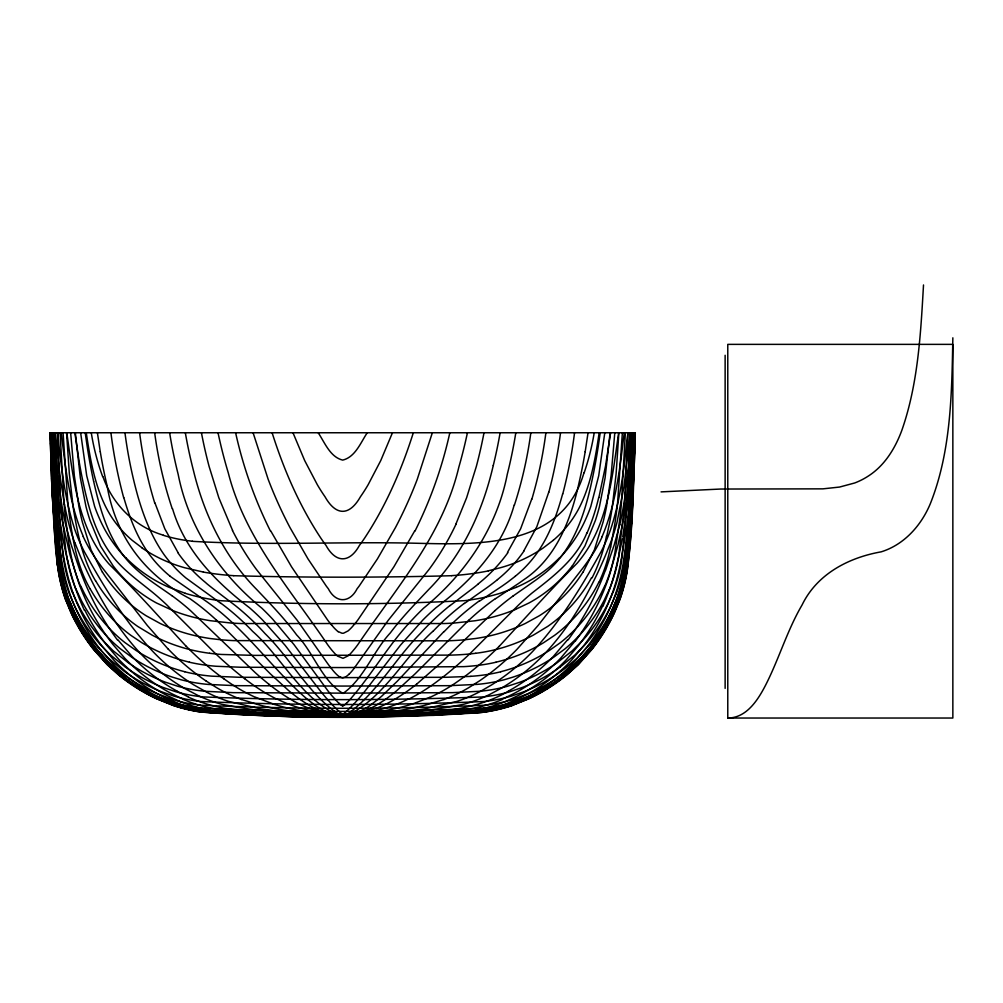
<?xml version="1.0" encoding="UTF-8"?>
<svg xmlns="http://www.w3.org/2000/svg" width="1003" height="1003" viewBox="0 0 1003 1003"><rect width="100%" height="100%" fill="white"/><g stroke="black" fill="none" stroke-linecap="round" stroke-linejoin="round"><path stroke-width="1.5" d="M952.85 337.81C951.759 393.552 951.22 451.325 930.257 503.87C921.143 525.585 904.154 544.717 881.186 551.838C848.601 557.605 817.069 573.967 802.087 604.947C786.991 630.674 778.804 659.648 765.126 686.077C757.516 700.608 746.207 718.023 727.777 718.035L727.777 344.368L952.85 344.368L952.85 718.035L727.777 718.035M632.956 432.757C631.577 477.716 631.526 522.939 625.458 567.573A153.309 153.309 0 0 1 618.061 596.121M634.673 432.757C633.307 478.444 633.181 524.356 627.276 569.742M631.627 432.757C630.185 477.278 629.997 522.074 623.565 566.231A150.513 150.513 0 0 1 616.018 594.252M634.636 452.629L635.1 432.757L631.514 505.688L625.045 565.015A182.722 182.722 0 0 1 615.629 601.461L610.275 613.686A190.282 190.282 0 0 1 587.52 650.433L574.28 665.328L563.222 675.383M635.238 432.757L631.94 510.151L626.336 566.883M634.761 452.88L631.815 519.103L627.076 568.764A167.626 167.626 0 0 1 619.102 600.559L613.924 612.971A182.985 182.985 0 0 1 591.193 650.069L577.828 665.052L566.632 675.132A175.136 175.136 0 0 1 529.534 698.427L512.734 705.134M625.358 432.757L621.384 503.895A634.661 634.661 0 0 1 620.03 517.36L614.776 553.731M634.56 432.757L630.373 506.841A704.407 704.407 0 0 1 628.843 522.35L623.227 563.26A227.857 227.857 0 0 1 619.089 582.254L618.726 583.52A175.061 175.061 0 0 1 612.695 601.637M622.374 432.757L617.547 503.205A497.062 497.062 0 0 1 614.764 524.268L610.689 547.061M633.269 432.757L629.069 492.297L622.738 536.944M923.512 284.965C920.679 333.899 918.134 383.936 901.747 430.588C895.19 448.228 884.847 465.267 868.786 475.748A69.897 69.897 0 0 1 854.732 482.97L839.549 487.057L822.924 488.85L720.681 489.038L661.052 491.884M618.876 432.757L616.093 473.943L612.281 507.067A375.072 375.072 0 0 1 609.511 523.127L606.79 536.016M632.454 432.757L629.47 473.278L626.148 502.791A418.815 418.815 0 0 1 623.59 519.153L617.973 545.03L609.987 573.49A230.301 230.301 0 0 1 575.496 640.904M614.789 432.757L611.128 475.51L606.489 506.741A279.837 279.837 0 0 1 603.116 521.924L594.353 549.97L583.006 572.287M631.414 432.757L628.643 466.169L624.756 497.989A347.577 347.577 0 0 1 619.779 524.745M610.087 432.757L605.072 477.955L599.455 506.565A205.126 205.126 0 0 1 595.343 520.557L584.887 546.046L572.437 565.792M604.796 432.757L598.728 475.723L590.817 506.39A148.206 148.206 0 0 1 585.815 518.927A131.581 131.581 0 0 1 559.586 558.007M624.23 432.757C619.954 467.824 616.093 503.744 602.113 536.542M618.663 432.757C612.056 477.629 607.968 527.402 577.164 563.184C550.283 590.09 524.857 618.349 499.181 646.396M610.614 432.757L605.549 465.856L598.866 497.588M600.208 432.757L598.277 446.222M588.046 432.757L585.188 451.739M599.18 432.757C595.431 457.807 591.206 483.283 580.01 506.239A108.023 108.023 0 0 1 553.154 540.416M626.687 568.739C632.567 523.691 632.605 478.105 633.959 432.757L631.288 481.152L628.279 513.787A564.426 564.426 0 0 1 625.759 532.769L621.346 559.185M618.5 558.019L624.53 504.547L627.865 432.757C624.305 465.066 621.083 497.789 610.827 528.807A167.539 167.539 0 0 1 601.098 551.7C581.389 587.106 560.05 622.224 532.204 651.912A214.68 214.68 0 0 1 491.62 684.899L481.152 690.979A147.566 147.566 0 0 1 456.904 701.423L425.046 708.795A349.796 349.796 0 0 1 407.13 711.403C364.34 716.568 321.085 716.593 278.307 711.39A349.796 349.796 0 0 1 260.391 708.795L228.546 701.398A146.074 146.074 0 0 1 207.834 692.822L193.817 684.899A214.68 214.68 0 0 1 153.258 651.887C125.337 622.274 104.074 587.081 84.34 551.7A167.539 167.539 0 0 1 74.561 528.819C64.48 497.764 60.97 465.104 57.685 432.757M622.424 538.611L617.936 560.138M619.741 524.732L614.262 544.767L605.499 570.481M493.263 465.467C482.694 511.342 462.195 555.687 428.82 589.413C415.53 603.48 401.94 617.359 390.33 632.893C373.091 651.448 363.901 678.793 343.013 693.437C321.875 680.786 313.575 652.451 296.65 634.924C284.639 618.625 270.534 604.069 256.618 589.413C224.622 556.991 204.211 514.84 193.529 470.846A476.789 476.789 0 0 1 185.329 432.757M432.343 432.757L417.248 479.346A440.355 440.355 0 0 1 395.445 527.616L377.429 558.909L359.124 586.141A145.36 145.36 0 0 1 357.106 588.748C349.708 603.33 335.729 603.304 328.332 588.748A145.36 145.36 0 0 1 326.314 586.128L307.996 558.909L290.005 527.603A440.355 440.355 0 0 1 268.177 479.346L253.095 432.757M562.658 493.84C557.004 514.376 549.707 534.812 537.483 552.415A117.99 117.99 0 0 1 515.203 576.324M548.704 492.272L536.831 526.725L523.792 550.948M615.754 582.756L614.212 587.745A182.019 182.019 0 0 1 609.072 601.762L605.574 609.648A202.042 202.042 0 0 1 583.821 645.581L571.234 660.488A166.473 166.473 0 0 1 560.715 670.706A179.926 179.926 0 0 1 521.585 697.148L505.637 704.081M531.665 499.243L520.632 528.769L507.493 552.44M413.324 432.757C401.639 469.667 386.042 505.612 364.691 537.997A171.764 171.764 0 0 1 359.425 545.419C349.633 563.26 335.804 563.272 326.013 545.419A171.764 171.764 0 0 1 320.759 537.997C299.383 505.612 283.799 469.667 272.114 432.757M514.175 505.061C502.139 548.165 470.946 581.439 436.054 607.642A246.274 246.274 0 0 0 422.84 620.042L400.373 645.268L365.105 690.942A251.339 251.339 0 0 1 354.749 703.053L353.244 704.645A143.015 143.015 0 0 1 349.42 708.557L344.581 713.008A22.467 22.467 0 0 1 342.838 714.337M619.892 598.854L614.826 611.228A176.879 176.879 0 0 1 592.121 648.026L578.718 662.845L567.472 672.775A172.917 172.917 0 0 1 530.111 695.618L513.16 702.125M392.461 432.757L380.739 460.603L368.201 484.599A171.939 171.939 0 0 1 360.453 496.736C349.433 516.156 335.992 516.194 324.997 496.723A171.939 171.939 0 0 1 317.261 484.587L304.699 460.603L292.976 432.757M583.997 472.689C561.254 551.512 471.071 544.303 406.829 543.037C335.366 541.796 263.739 545.469 192.375 541.319M619.302 597.638L614.237 609.887A173.87 173.87 0 0 1 591.557 646.271L578.167 660.889L566.933 670.681A171.714 171.714 0 0 1 529.571 693.148L512.596 699.517M618.011 596.108L612.933 608.182A170.748 170.748 0 0 1 590.278 643.951M617.61 601.06L612.444 613.435A186.37 186.37 0 0 1 589.701 650.445L576.386 665.403L565.253 675.495A176.227 176.227 0 0 1 528.418 698.89L511.768 705.661M615.967 594.24L610.865 606.063A166.837 166.837 0 0 1 585.075 644.653L574.92 654.997L559.875 667.233M612.695 601.637L609.272 609.674A195.322 195.322 0 0 1 587.595 646.17L574.895 661.29A163.903 163.903 0 0 1 564.25 671.621A178.145 178.145 0 0 1 524.481 698.188L508.258 705.084A149.547 149.547 0 0 1 477.064 712.406C386.92 718.863 295.91 719.164 205.791 712.105A147.792 147.792 0 0 1 177.167 705.122M613.109 591.983L607.956 603.48A163.339 163.339 0 0 1 582.216 640.892L572.136 650.897L557.192 662.72A168.128 168.128 0 0 1 520.055 682.165L507.468 686.278A160.731 160.731 0 0 1 480.136 691.243L452.366 692.659L342.713 693.136L233.072 692.659L205.289 691.293A160.731 160.731 0 0 1 177.957 686.328L165.382 682.178A168.128 168.128 0 0 1 128.246 662.72L113.301 650.897L103.209 640.892A163.339 163.339 0 0 1 77.494 603.467M609.373 589.288L604.157 600.358A159.54 159.54 0 0 1 578.468 636.316L575.258 639.601A143.793 143.793 0 0 1 564.915 648.903L553.681 657.216A166.435 166.435 0 0 1 512.759 677.201L504.446 679.683A164.906 164.906 0 0 1 477.24 684.372L449.52 685.676L342.713 686.065L235.918 685.676L208.185 684.422A164.906 164.906 0 0 1 180.979 679.733L172.679 677.213A166.435 166.435 0 0 1 131.757 657.203L120.523 648.903A143.793 143.793 0 0 1 110.18 639.601L106.957 636.316M455.901 524.093L466.621 497.751L476.325 466.483A487.057 487.057 0 0 0 484.01 432.757M604.659 586.065L601.248 593.099A154.349 154.349 0 0 1 570.531 633.909M586.843 533.007C576.336 559.022 553.543 576.274 532.167 592.923A275.135 275.135 0 0 0 518.739 604.822L470.043 653.58A409.274 409.274 0 0 1 445.457 675.094L442.862 677.1M598.816 582.241L597.136 585.551A148.983 148.983 0 0 1 564.689 627.063A138.013 138.013 0 0 1 554.646 635.288L543.764 642.597A164.931 164.931 0 0 1 500.021 661.165L495.983 662.206M414.766 530.813L393.903 566.795L358.058 619.691A133.625 133.625 0 0 1 354.485 624.292M367.248 432.757C360.716 442.486 355.325 457.092 342.713 460.101C330.112 457.092 324.721 442.486 318.189 432.757M575.333 640.779L560.677 658.156A183.775 183.775 0 0 1 514.389 693.274L502.29 699.229M567.773 639.563L553.355 656.451A189.692 189.692 0 0 1 508.559 691.029M590.278 643.964L576.913 658.294L565.705 667.898A169.958 169.958 0 0 1 524.18 691.631L511.492 696.069A155.014 155.014 0 0 1 484.073 701.498C390.004 705.56 295.434 705.397 201.352 701.548A155.014 155.014 0 0 1 173.933 696.12L161.245 691.644A170.548 170.548 0 0 1 123.657 670.844L108.525 658.294L98.319 647.687A170.109 170.109 0 0 1 72.529 608.169L67.427 596.108A157.81 157.81 0 0 1 59.29 562.395L55.077 511.354L52.482 432.757M432.769 631.376C402.654 658.896 382.807 700.357 343.891 716.919C303.345 703.692 283.373 658.495 252.656 631.376A250.161 250.161 0 0 0 221.099 603.33M349.395 673.853L349.947 673.289A62.487 62.487 0 0 0 353.495 669.177L388.186 620.368L429.058 569.428A268.566 268.566 0 0 0 456.026 524.155M443.928 631.551L397.401 681.125L381.967 695.944A169.632 169.632 0 0 1 375.774 701.097L370.471 705.034M346.524 703.366C370.659 677.213 387.672 645.268 412.421 619.553A273.28 273.28 0 0 1 423.68 608.094C465.354 574.042 496.811 527.866 507.267 474.344A469.755 469.755 0 0 0 515.805 432.757M469.178 619.854L415.016 673.916L396.636 690.766A176.189 176.189 0 0 1 382.996 701.059L376.313 705.209M494.993 610.576L441.257 662.532L416.822 684.021M553.142 540.404L543.162 548.002A145.222 145.222 0 0 1 500.434 567.723L488.348 570.807M497.501 579.634L493.902 582.492A258.21 258.21 0 0 1 486.618 587.921L464.452 603.467M515.216 576.349L507.794 582.053A264.378 264.378 0 0 1 500.334 587.294L479.421 601.186M450.084 605.599L473.128 588.097A274.308 274.308 0 0 0 478.393 583.859M513.185 595.932L535.665 580.185A222.327 222.327 0 0 0 541.156 576.048C572.889 553.129 585.263 513.611 592.71 477.002A582.229 582.229 0 0 0 598.264 446.222M495.495 598.703L518.476 583.52A231.956 231.956 0 0 0 524.118 579.533C556.878 557.518 571.334 518.363 579.345 481.415A507.142 507.142 0 0 0 585.175 451.739M508.584 691.08C473.153 711.917 430.914 712.28 391.12 714.813C335.829 717.208 280.063 716.455 225.236 708.381A152.381 152.381 0 0 1 188.489 697.173M530.098 697.373L513.21 703.968A151.779 151.779 0 0 1 483.358 710.249C388.888 714.675 293.829 715.126 199.384 709.974A150.049 150.049 0 0 1 172.215 704.006L155.34 697.373A174.046 174.046 0 0 1 118.078 674.229L106.832 664.212L93.429 649.292A179.876 179.876 0 0 1 70.737 612.244L65.646 599.819M506.565 701.009L519.027 695.154A181.819 181.819 0 0 0 559.987 666.03A169.783 169.783 0 0 0 566.482 659.548L578.53 645.468A210.806 210.806 0 0 0 602.577 606.038M515.504 609.385L528.97 602.979A137.022 137.022 0 0 0 572.387 565.755M429.51 697.424L416.095 702.627M516.319 587.332L500.108 593.3A202.669 202.669 0 0 1 464.627 600.659C383.56 604.897 301.878 604.759 220.81 600.722A202.669 202.669 0 0 1 185.317 593.35M443.928 699.48L425.009 705.234A270.873 270.873 0 0 1 391.834 711.491L342.713 715.227L293.603 711.453A270.873 270.873 0 0 1 260.416 705.285L241.51 699.48M500.66 671.734L504.76 670.631A165.031 165.031 0 0 0 549.243 650.546L560.326 642.71A140.947 140.947 0 0 0 570.544 633.909M376.677 710.224L361.619 712.92A302.242 302.242 0 0 1 354.046 713.91L342.713 715.089L308.761 710.224A136.721 136.721 0 0 1 284.112 702.288A190.457 190.457 0 0 1 276.74 698.878M382.833 710.914C322.201 718.775 260.504 714.675 199.66 711.29M469.743 711.002C380.701 718.988 290.657 718.8 201.565 712.092A147.153 147.153 0 0 1 175.149 705.661L158.687 698.803A177.393 177.393 0 0 1 122.216 675.37M461.656 710.387C381.077 718.512 299.358 718.9 218.867 709.635A151.378 151.378 0 0 1 183.098 699.354M475.761 653.292L470.47 653.893M483.095 711.629C424.357 714.449 364.916 718.449 306.341 711.478A195.51 195.51 0 0 1 272.778 703.918M485.226 705.184C390.393 709.334 295.045 709.297 200.211 705.184M470.934 676.373L445.996 677.288L342.713 677.627L239.441 677.288L211.796 676.16A170.497 170.497 0 0 1 184.765 671.784M451.689 575.709C379.096 577.653 306.341 577.665 233.749 575.709M58.324 561.642L53.134 504.71L50.2 432.757L635.288 432.757C633.532 478.719 633.457 524.958 627.251 570.607A162.01 162.01 0 0 1 619.841 599.832L614.714 612.244A179.876 179.876 0 0 1 591.996 649.28L578.606 664.212L567.372 674.242A174.046 174.046 0 0 1 530.098 697.348M209.677 653.292L214.968 653.893A231.743 231.743 0 0 0 221.613 654.457L254.599 655.385L450.36 655.122A286.043 286.043 0 0 0 470.47 653.918M207.884 711.315C295.709 719.464 384.563 718.675 472.476 712.042A150.688 150.688 0 0 0 505.662 704.169M203.408 572.061L184.966 567.823A145.222 145.222 0 0 1 142.2 548.102M177.744 552.578A150.199 150.199 0 0 0 205.352 582.354L207.044 583.859A274.308 274.308 0 0 0 212.31 588.097L235.354 605.599A258.197 258.197 0 0 1 265.093 633.645C292.124 660.024 309.852 697.085 342.713 716.806L433.497 715.377L478.632 712.807A150.488 150.488 0 0 0 510.301 705.698L526.751 698.803A177.393 177.393 0 0 0 563.222 675.37M184.778 671.734L180.678 670.631A165.031 165.031 0 0 1 136.195 650.546L125.112 642.71A140.947 140.947 0 0 1 114.894 633.909A154.349 154.349 0 0 1 84.227 593.086L80.779 586.065M185.329 593.3L169.118 587.332A137.323 137.323 0 0 1 125.989 557.869M172.842 699.517L155.854 693.161M163.426 535.201C135.066 527.001 112.449 504.283 102.87 476.45M272.816 703.793L255.928 697.424M172.704 705.134L155.904 698.439A175.136 175.136 0 0 1 118.818 675.119L107.609 665.052L94.244 650.069A182.985 182.985 0 0 1 71.526 612.958L66.399 600.534M177.18 705.084L160.944 698.213A178.145 178.145 0 0 1 121.2 671.609A163.903 163.903 0 0 1 110.531 661.29L100.839 650.069M173.431 610.802L156.468 602.979A137.022 137.022 0 0 1 113.051 565.755L100.538 546.046L90.094 520.557A205.126 205.126 0 0 1 85.982 506.565L80.353 477.955L75.35 432.757M178.873 701.009L166.398 695.154A181.819 181.819 0 0 1 128.823 669.126A169.783 169.783 0 0 1 118.956 659.548L106.907 645.468A210.806 210.806 0 0 1 84.866 610.2M340.406 677.226L342.713 677.815L345.396 677.038A18.618 18.618 0 0 0 349.332 673.803M183.148 699.229L171.011 693.336A185.568 185.568 0 0 1 134.427 667.559A174.773 174.773 0 0 1 124.748 658.156L112.875 644.39A225.487 225.487 0 0 1 78.735 582.893L69.934 554.684L61.847 519.153A418.815 418.815 0 0 1 59.29 502.791L55.967 473.278L52.983 432.757M188.551 697.035L176.854 691.08M163.853 697.16L179.8 704.081A147.002 147.002 0 0 0 207.897 711.277M294.418 701.461L300.474 704.595A96.702 96.702 0 0 0 311.319 708.996L328.633 713.409A212.523 212.523 0 0 0 335.554 714.575L342.713 715.578L349.884 714.575A201.239 201.239 0 0 0 359.325 712.932L374.119 708.996A96.702 96.702 0 0 0 384.964 704.595L391.007 701.461A186.972 186.972 0 0 0 416.797 683.996M341.02 716.368L341.221 716.481A26.855 26.855 0 0 0 342.713 717.283A26.855 26.855 0 0 0 344.205 716.481C375.636 695.179 393.966 660.25 420.257 633.57A258.197 258.197 0 0 1 449.996 605.499M307.432 704.219L302.442 701.034A176.189 176.189 0 0 1 288.814 690.754L270.421 673.916L216.247 619.854M338.312 631.614L341.822 633.169A5.228 5.228 0 0 0 343.615 633.169L348.066 630.912A45.461 45.461 0 0 0 354.398 624.23M206.016 680.924L215.632 687.055A153.722 153.722 0 0 0 241.485 699.53M142.276 548.002L132.296 540.404A108.086 108.086 0 0 1 113.113 519.353A107.797 107.797 0 0 1 105.428 506.239C94.232 483.283 90.007 457.807 86.258 432.757M223.845 678.78L229.637 682.83A167.99 167.99 0 0 0 255.878 697.524M172.24 595.932C155.039 583.621 136.22 572.588 123.319 555.374C106.982 533.859 99.498 507.255 93.643 481.302M220.986 603.467L186.169 578.179A129.475 129.475 0 0 1 164.179 554.784C151.741 537.119 143.768 516.796 137.825 496.146A452.854 452.854 0 0 1 124.949 432.744M313.626 704.081L310.968 702.113A164.128 164.128 0 0 1 303.47 695.944C275.988 671.245 253.809 641.243 225.976 616.883A218.027 218.027 0 0 0 206.029 601.161L170.222 576.349M125.563 667.233L110.518 654.997L100.35 644.653A166.837 166.837 0 0 1 74.598 606.05L69.47 594.24A154.851 154.851 0 0 1 61.145 561.128M245.158 679.094L242.576 677.1A400.172 400.172 0 0 1 215.432 653.542M268.616 684.021L262.147 678.68A406.967 406.967 0 0 1 255.339 672.737L190.445 610.576A240.03 240.03 0 0 0 172.265 595.907M122.203 675.383L111.157 665.328L97.918 650.433A190.282 190.282 0 0 1 75.175 613.673L69.922 601.411M215.394 653.58L166.699 604.809A275.135 275.135 0 0 0 153.283 592.911C139.367 581.502 124.309 571.058 113.013 556.853C94.545 533.395 87.324 503.531 81.556 474.845A595.958 595.958 0 0 1 79.174 461.756L74.824 432.757M338.914 703.366L331.78 695.606A207.42 207.42 0 0 1 327.956 690.866L294.004 644.616L273.017 619.553A273.28 273.28 0 0 0 261.758 608.094C220.033 574.08 188.677 527.816 178.17 474.344A469.755 469.755 0 0 1 169.632 432.757M186.257 646.396C160.781 618.763 135.856 590.629 109.151 564.188C77.57 528.405 73.432 478.017 66.775 432.757M168.203 649.142L147.228 625.37L102.394 567.848A285.516 285.516 0 0 1 96.363 559.498A141.774 141.774 0 0 1 83.199 536.592M117.664 639.563L132.07 656.451A189.692 189.692 0 0 0 176.879 691.029M177.945 552.44L164.805 528.769L154.951 502.967M102.431 572.287L91.072 549.97L82.321 521.924A279.837 279.837 0 0 1 78.936 506.741L74.31 475.51L70.649 432.757M95.498 580.762C84.992 563.172 79.713 543.099 75.927 523.127A375.072 375.072 0 0 1 73.156 507.067L69.345 473.943L66.562 432.757M90.107 588.874C78.723 569.165 73.934 546.56 70.674 524.268A497.062 497.062 0 0 1 67.878 503.205L63.064 432.757M270.672 530.813L291.534 566.795L327.379 619.691A125.262 125.262 0 0 0 331.68 625.182M77.482 603.48L72.329 591.983M232.583 530.462L218.817 497.751L209.113 466.483A487.057 487.057 0 0 1 201.427 432.757M76.065 589.288L81.281 600.358A159.54 159.54 0 0 0 106.957 636.316M83.324 536.542C69.345 503.744 65.483 467.824 61.208 432.757M67.815 601.06L72.993 613.435A186.37 186.37 0 0 0 95.736 650.445L109.039 665.403L120.184 675.495A176.227 176.227 0 0 0 157.02 698.89L173.669 705.661A147.98 147.98 0 0 0 200.399 711.942C294.117 718.248 388.625 717.646 482.393 712.331A149.535 149.535 0 0 0 511.781 705.711M66.135 597.638L71.2 609.887A173.87 173.87 0 0 0 93.881 646.271L107.271 660.889L118.504 670.681A171.714 171.714 0 0 0 155.866 693.148M74.899 542.773L80.09 555.725A416.433 416.433 0 0 0 89.631 576.738C102.657 603.518 118.354 629.232 138.489 651.311A199.183 199.183 0 0 0 184.289 688.271L199.208 696.107A144.106 144.106 0 0 0 221.412 704.194C301 720.016 384.437 720.029 464.025 704.181A145.096 145.096 0 0 0 490.003 694.302L501.161 688.296A199.183 199.183 0 0 0 546.936 651.286C564.388 632.191 578.555 610.3 590.441 587.357A493.94 493.94 0 0 0 595.807 576.738A416.433 416.433 0 0 0 605.348 555.725L610.539 542.773A209.113 209.113 0 0 0 617.021 522.25L624.117 486.179L629.959 432.757L626.775 510.025L621.409 562.181A149.485 149.485 0 0 1 613.172 592.008M79.939 570.481L71.175 544.767L65.697 524.732A347.577 347.577 0 0 1 60.719 497.977L56.795 466.169L54.024 432.757M172.529 508.671C184.79 550.396 215.708 582.016 249.383 607.642A246.274 246.274 0 0 1 262.598 620.042L285.065 645.268L320.333 690.942A251.339 251.339 0 0 0 330.689 703.053L332.194 704.645A143.015 143.015 0 0 0 336.018 708.557L340.857 713.008A22.467 22.467 0 0 0 342.6 714.337M69.683 582.756L71.213 587.745A182.019 182.019 0 0 0 76.366 601.762L79.864 609.648A202.042 202.042 0 0 0 101.604 645.581L114.204 660.488A166.473 166.473 0 0 0 124.723 670.706A179.926 179.926 0 0 0 163.853 697.148M123.82 497.576C129.337 516.821 136.471 535.878 147.955 552.415A117.99 117.99 0 0 0 170.234 576.324M107.07 485.59C115.533 536.204 144.783 575.195 189.943 598.703A243.879 243.879 0 0 1 216.197 619.904M67.502 560.138C57.585 518.413 54.149 475.497 52.169 432.757M64.38 504.258L59.641 473.867L55.478 432.757L58.35 505.173L63.202 557.192M100.25 451.739L97.391 432.757M69.332 546.597L65.396 517.36A634.661 634.661 0 0 1 64.054 503.895L60.08 432.757M66.098 553.129L60.531 499.431L57.572 432.757M61.033 561.141L56.344 505.788L53.811 432.757M85.217 432.757L87.161 446.222A568.814 568.814 0 0 0 93.618 481.302M59.215 557.204L53.51 499.807L50.451 432.757M57.384 565.353L55.391 546.535M57.973 563.51L53.748 507.054L51.479 432.757L54.149 481.152L57.146 513.787A554.897 554.897 0 0 0 59.039 528.418L63.615 556.652A265.945 265.945 0 0 0 69.608 582.781M57.585 563.498L52.382 498.065M57.384 564.476L54.262 531.226L51.504 477.992M80.641 432.757L86.709 475.723L94.621 506.39A148.206 148.206 0 0 0 99.623 518.927A131.581 131.581 0 0 0 125.851 558.007M55.466 545.67L52.607 496.698L50.764 432.757M52.319 497.35L51.216 470.244M50.877 432.757L55.052 506.841A704.407 704.407 0 0 0 56.594 522.35L60.932 555.549A258.11 258.11 0 0 0 66.273 582.267L66.712 583.52A175.061 175.061 0 0 0 72.743 601.637L76.165 609.674A194.544 194.544 0 0 0 100.852 650.069M51.542 477.453L50.401 443.188M51.278 469.78L50.15 432.757M50.338 432.757L50.564 443.05M725.131 355.275L725.131 688.384M270.384 530.963A425.046 425.046 0 0 1 235.592 432.669M338.199 631.752A41.9 41.9 0 0 1 331.767 625.107M449.845 432.669A425.046 425.046 0 0 1 415.054 530.963M218.027 432.757A485.314 485.314 0 0 0 228.283 472.864C245.008 538.624 290.531 589.777 327.592 644.616A127.594 127.594 0 0 0 332.056 650.42L334.463 653.141A30.93 30.93 0 0 0 337.622 656.138L343.039 658.344L348.279 655.724A34.967 34.967 0 0 0 351.752 652.251L354.937 648.465A146.325 146.325 0 0 0 357.845 644.616C396.11 588.222 442.787 535.339 458.822 467.197A492.16 492.16 0 0 0 467.423 432.757M232.483 530.512A268.917 268.917 0 0 0 256.404 569.416L297.252 620.368L327.204 662.933A188.978 188.978 0 0 0 330.025 666.744L332.883 670.343A54.626 54.626 0 0 0 336.043 673.866L336.607 674.405A16.562 16.562 0 0 0 340.368 677.276M500.121 432.757A483.935 483.935 0 0 1 493.275 465.467M342.65 706.012A10.356 10.356 0 0 1 339.089 703.228M346.348 703.228A10.356 10.356 0 0 1 342.788 706.012M172.253 508.772A408.196 408.196 0 0 1 154.663 432.707M530.838 432.719A414.979 414.979 0 0 1 514.401 505.136M154.738 503.042A425.974 425.974 0 0 1 139.593 432.732M507.857 552.703A158.537 158.537 0 0 1 478.331 583.784M545.895 432.732A432.983 432.983 0 0 1 531.828 499.293M432.882 631.464A250.161 250.161 0 0 1 464.339 603.33M523.942 551.048A131.418 131.418 0 0 1 497.475 579.596M560.527 432.744A459.913 459.913 0 0 1 548.817 492.297M123.657 497.613A469.542 469.542 0 0 1 110.919 432.744M341.058 716.443A76.04 76.04 0 0 1 313.488 704.269M370.596 705.222A75.576 75.576 0 0 1 344.368 716.405C300.712 716.443 256.63 715.954 213.175 710.613A150.124 150.124 0 0 1 178.835 701.11M444.091 631.714A261.319 261.319 0 0 1 479.246 600.947M574.556 432.744A477.315 477.315 0 0 1 562.783 493.877M107.045 485.59A496.723 496.723 0 0 1 100.275 451.739M307.344 704.357A87.311 87.311 0 0 0 332.57 714.136A167.677 167.677 0 0 0 342.725 716.18A161.295 161.295 0 0 0 354.535 713.797M376.363 705.297A85.907 85.907 0 0 1 354.523 713.747M469.228 619.904A243.879 243.879 0 0 1 495.419 598.603M294.38 701.548A186.972 186.972 0 0 1 268.641 683.996M495.006 610.601A240.03 240.03 0 0 1 513.172 595.907M276.627 699.091A192.551 192.551 0 0 1 245.196 679.056M408.685 698.84A142.689 142.689 0 0 1 376.727 710.4M442.812 677.038A196.764 196.764 0 0 1 408.835 699.129M598.691 497.538A209.69 209.69 0 0 1 587.006 533.082M223.807 678.83A300.198 300.198 0 0 1 186.32 646.333M416.12 702.714A194.381 194.381 0 0 1 382.845 710.964M429.547 697.524A167.99 167.99 0 0 0 455.763 682.792L464.464 676.686A303.934 303.934 0 0 0 499.143 646.358M206.004 680.937A243.867 243.867 0 0 1 168.253 649.104M443.953 699.53A153.722 153.722 0 0 0 469.793 687.03L479.421 680.924A243.867 243.867 0 0 0 517.184 649.104L538.197 625.37L583.044 567.848A285.516 285.516 0 0 0 589.074 559.498A141.774 141.774 0 0 0 602.239 536.592M74.761 542.824A233.649 233.649 0 0 1 64.505 504.233M117.313 639.814A272.691 272.691 0 0 1 80.127 570.406M605.298 570.406A272.691 272.691 0 0 1 568.124 639.814M502.39 699.492A157.897 157.897 0 0 1 461.656 710.312M84.44 610.388A235.078 235.078 0 0 1 67.665 560.1M506.615 701.16A152.882 152.882 0 0 1 469.73 710.951M617.785 560.1A237.097 237.097 0 0 1 602.916 606.188M621.296 559.173A254.862 254.862 0 0 1 615.804 582.768M69.633 601.512A196.588 196.588 0 0 1 59.478 557.179M67.652 601.123A181.418 181.418 0 0 1 58.5 561.617M626.236 566.858A174.384 174.384 0 0 1 617.71 601.098M66.261 600.584A173.469 173.469 0 0 1 57.723 563.485M199.672 711.252A148.933 148.933 0 0 1 172.692 705.172M512.759 705.184A150.575 150.575 0 0 1 483.095 711.578M65.546 599.844A166.786 166.786 0 0 1 57.497 565.328M57.497 564.463A163.665 163.665 0 0 0 65.446 598.891L70.611 611.228A176.879 176.879 0 0 0 93.317 648.026L106.719 662.845L117.965 672.775A172.917 172.917 0 0 0 155.327 695.618L172.278 702.125A151.39 151.39 0 0 0 199.559 707.917C294.807 712.606 390.631 712.494 485.878 707.968A151.39 151.39 0 0 0 513.172 702.163M627.226 569.729A158.938 158.938 0 0 1 619.942 598.879M66.035 597.663A160.718 160.718 0 0 1 58.086 563.498M200.211 705.134A153.02 153.02 0 0 1 172.817 699.555M512.608 699.555A153.02 153.02 0 0 1 485.226 705.134M626.637 568.726A156.079 156.079 0 0 1 619.352 597.65M125.576 667.221A169.357 169.357 0 0 0 162.987 687.406L175.65 691.694A157.534 157.534 0 0 0 203.032 696.909C295.998 700.595 389.427 700.445 482.405 696.96A157.534 157.534 0 0 0 509.8 691.744L522.45 687.419A169.357 169.357 0 0 0 559.862 667.221M72.203 592.033A154.487 154.487 0 0 1 63.339 557.166M75.902 589.35A154.048 154.048 0 0 1 66.261 553.117M618.412 558.007A148.457 148.457 0 0 1 609.46 589.313M80.528 586.166A157.17 157.17 0 0 1 69.583 546.56M500.673 671.809A173.343 173.343 0 0 1 470.921 676.298M614.676 553.706A147.24 147.24 0 0 1 604.759 586.103M90.17 588.836A149.447 149.447 0 0 0 123.983 629.922A138.013 138.013 0 0 0 130.791 635.288L141.674 642.597A164.367 164.367 0 0 0 189.467 662.168M189.454 662.231A169.683 169.683 0 0 0 208.185 665.453L209.527 665.628A214.379 214.379 0 0 0 216.222 666.268L240.908 667.258L342.713 667.572L463.812 666.644A229.775 229.775 0 0 0 475.911 665.628L477.252 665.465A169.683 169.683 0 0 0 495.983 662.231M610.539 547.024A148.406 148.406 0 0 1 598.979 582.317M95.611 580.699A143.554 143.554 0 0 0 137.724 626.436L152.067 635.1A166.498 166.498 0 0 0 195.159 650.797A173.695 173.695 0 0 0 209.677 653.279M475.761 653.279A173.695 173.695 0 0 0 490.291 650.834A166.498 166.498 0 0 0 533.37 635.1L547.701 626.411A143.128 143.128 0 0 0 591.569 577.64M606.476 535.953A156.907 156.907 0 0 1 592.046 577.891M102.519 572.237A139.555 139.555 0 0 0 146.187 615.779L160.116 623.44A170.309 170.309 0 0 0 202.067 637.143A178.045 178.045 0 0 0 209.853 638.497L221.563 639.839A278.809 278.809 0 0 0 233.423 640.616L446.661 640.829A305.489 305.489 0 0 0 463.875 639.864L475.585 638.497A178.045 178.045 0 0 0 483.371 637.193A170.309 170.309 0 0 0 525.321 623.465L539.263 615.792A139.555 139.555 0 0 0 582.919 572.237M173.431 610.827A180.653 180.653 0 0 0 210.48 620.719L230.866 623.013A341.095 341.095 0 0 0 241.272 623.54L444.166 623.54A341.095 341.095 0 0 0 454.572 623.013L474.958 620.769A178.998 178.998 0 0 0 515.529 609.435M559.448 557.869A137.323 137.323 0 0 1 516.307 587.319M233.749 575.672A276.088 276.088 0 0 1 203.408 572.099M488.373 570.908A264.779 264.779 0 0 1 451.689 575.622M102.619 476.538A236.909 236.909 0 0 1 91.26 432.732M192.388 541.219A153.233 153.233 0 0 1 163.389 535.339M594.215 432.732A241.522 241.522 0 0 1 584.172 472.739"/></g></svg>
